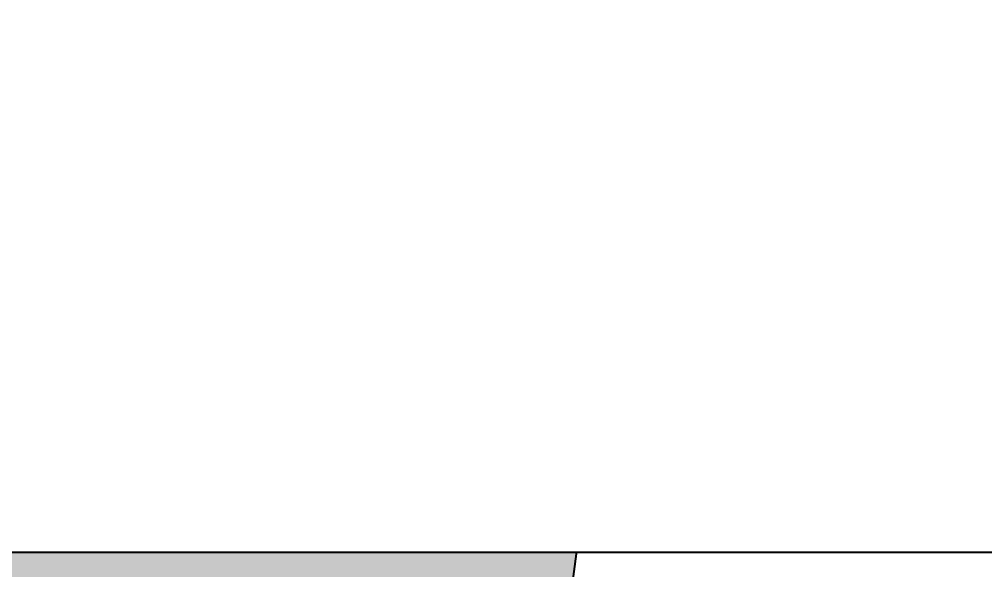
# Model space of a CAD drawing. Header units: millimetres. Extents: x -179928 to 528275, y -469666 to 511935.
# Drawn here: x 73989 to 74542, y 100177 to 100492 of the extents above; entities that cross this region are included whole.
import ezdxf

# ---------------------------------------------------------------- set-up
doc = ezdxf.new("R2010")
doc.units = ezdxf.units.MM
doc.linetypes.add('DASHED', pattern=[0.75, 0.5, -0.25])
for name, color, linetype in [('ad-Elevation 10', 8, 'Continuous'), ('ad-Furniture', 8, 'Continuous'), ('ad-Lvl-Plinth', 30, 'Continuous')]:
    doc.layers.add(name, color=color, linetype=linetype)
doc.layers.add('ad-Landscape', color=94, linetype='Continuous', lineweight=35)
doc.styles.add('Sections_The woods Site plan_Entrances$0$Standard', font='arial.ttf')

# ---------------------------------------------------------------- blocks, each defined once
blk = doc.blocks.new('A$C279134A6')
at = {"layer": 'ad-Landscape', "linetype": 'Continuous'}
for p, q in [((637.1, 613.6), (707.2, 661.5)), ((657.8, 621.5), (724.7, 637.3)), ((542.7, 463.8), (637.1, 613.6)), ((734.7, 473.8), (789.5, 447))]:
    blk.add_line(p, q, dxfattribs=at)
for points in [[(580.6, 737.3), (583.7, 736)], [(582.7, 739.3), (583.7, 736)], [(631.1, 722.3), (630.3, 721.1), (629.7, 720.1), (629.2, 719.2), (628.8, 718.5), (628.6, 717.8), (628.4, 717.3), (628.4, 716.8), (628.4, 716.3), (628.4, 715.9), (628.5, 715.4), (628.6, 715), (628.8, 714.5), (629.1, 714.1), (629.5, 713.6), (630, 713.2), (630.6, 712.7), (631.3, 712.1), (632.3, 711.6), (633.4, 710.9), (634.9, 710.2), (636.7, 709.4), (638.8, 708.4), (641.4, 707.3), (644.5, 706)], [(631.1, 722.3), (631.7, 722.4), (632.2, 722.5), (632.7, 722.6), (633.2, 722.7), (633.7, 722.8), (634.2, 722.9), (634.7, 722.9), (635.2, 722.9), (635.6, 722.8), (636, 722.7), (636.5, 722.6), (636.9, 722.4), (637.4, 722.1), (637.8, 721.7), (638.3, 721.1), (638.7, 720.5), (639.2, 719.7), (639.8, 718.8), (640.4, 717.6), (641, 716.1), (641.7, 714.2), (642.5, 712), (643.4, 709.3), (644.5, 706)], [(679.4, 672.6), (678.6, 671.4), (677.9, 670.4), (677.4, 669.5), (677.1, 668.8), (676.8, 668.2), (676.7, 667.6), (676.6, 667.1), (676.6, 666.6), (676.6, 666.2), (676.7, 665.7), (676.9, 665.3), (677.1, 664.9), (677.4, 664.4), (677.7, 664), (678.2, 663.5), (678.9, 663), (679.6, 662.5), (680.5, 661.9), (681.7, 661.2), (683.1, 660.5), (684.9, 659.7), (687.1, 658.7), (689.7, 657.6), (692.7, 656.3)], [(679.4, 672.6), (679.9, 672.7), (680.5, 672.9), (681, 673), (681.5, 673.1), (682, 673.1), (682.5, 673.2), (682.9, 673.2), (683.4, 673.2), (683.9, 673.2), (684.3, 673.1), (684.7, 672.9), (685.2, 672.7), (685.6, 672.4), (686.1, 672), (686.5, 671.5), (687, 670.8), (687.5, 670.1), (688, 669.1), (688.6, 667.9), (689.2, 666.4), (690, 664.6), (690.8, 662.3), (691.7, 659.6), (692.7, 656.3)], [(611.6, 603.6), (609.7, 604.4), (608.1, 605), (606.8, 605.4), (605.7, 605.7), (604.8, 605.8), (603.9, 605.9), (603.2, 605.8), (602.6, 605.7), (602, 605.5), (601.4, 605.3), (600.8, 605), (600.3, 604.6), (599.7, 604.1), (599.2, 603.4), (598.7, 602.6), (598.2, 601.6), (597.7, 600.4), (597.2, 599), (596.7, 597.2), (596.1, 595.2), (595.6, 592.7), (595, 589.7), (594.4, 586.2), (593.8, 582.1)], [(611.6, 603.6), (611.9, 602.9), (612.2, 602.2), (612.5, 601.5), (612.8, 600.8), (613.1, 600.2), (613.3, 599.5), (613.5, 598.9), (613.6, 598.2), (613.6, 597.6), (613.6, 597), (613.6, 596.3), (613.4, 595.7), (613.1, 595), (612.6, 594.2), (612.1, 593.5), (611.3, 592.6), (610.4, 591.7), (609.3, 590.7), (607.8, 589.6), (606, 588.4), (603.7, 587.1), (601, 585.6), (597.7, 584), (593.8, 582.1)], [(736.1, 602.3), (735.3, 601.1), (734.6, 600.1), (734.1, 599.2), (733.8, 598.5), (733.5, 597.8), (733.4, 597.3), (733.3, 596.8), (733.3, 596.3), (733.3, 595.9), (733.4, 595.4), (733.5, 595), (733.8, 594.5), (734, 594.1), (734.4, 593.6), (734.9, 593.2), (735.5, 592.7), (736.3, 592.1), (737.2, 591.6), (738.4, 590.9), (739.8, 590.2), (741.6, 589.4), (743.8, 588.4), (746.4, 587.3), (749.4, 586)], [(736.1, 602.3), (736.6, 602.4), (737.2, 602.5), (737.7, 602.6), (738.2, 602.7), (738.7, 602.8), (739.2, 602.9), (739.6, 602.9), (740.1, 602.9), (740.6, 602.8), (741, 602.7), (741.4, 602.6), (741.9, 602.4), (742.3, 602.1), (742.8, 601.7), (743.2, 601.1), (743.7, 600.5), (744.2, 599.7), (744.7, 598.8), (745.3, 597.6), (745.9, 596.1), (746.7, 594.2), (747.5, 592), (748.4, 589.3), (749.4, 586)], [(566.2, 448.7), (584.9, 486), (602, 515.2), (616.5, 537.4), (627.6, 553.6), (634.3, 564.6), (635.6, 571.5), (630.7, 575.1), (618.6, 576.5)], [(708.7, 552.6), (706.8, 553.4), (705.2, 554), (703.9, 554.4), (702.8, 554.7), (701.9, 554.9), (701, 554.9), (700.3, 554.8), (699.7, 554.7), (699.1, 554.6), (698.5, 554.3), (697.9, 554), (697.4, 553.6), (696.8, 553.1), (696.3, 552.4), (695.8, 551.6), (695.3, 550.6), (694.8, 549.4), (694.3, 548), (693.8, 546.3), (693.2, 544.2), (692.7, 541.7), (692.1, 538.7), (691.5, 535.2), (690.9, 531.2)], [(708.7, 552.6), (709, 551.9), (709.3, 551.2), (709.6, 550.5), (709.9, 549.9), (710.2, 549.2), (710.4, 548.5), (710.5, 547.9), (710.7, 547.2), (710.7, 546.6), (710.7, 546), (710.6, 545.3), (710.5, 544.7), (710.2, 544), (709.7, 543.3), (709.2, 542.5), (708.4, 541.6), (707.5, 540.7), (706.4, 539.7), (704.9, 538.7), (703.1, 537.5), (700.8, 536.1), (698.1, 534.6), (694.8, 533), (690.9, 531.2)], [(776.6, 506.8), (775.8, 505.7), (775.2, 504.6), (774.7, 503.8), (774.3, 503), (774.1, 502.4), (773.9, 501.9), (773.9, 501.4), (773.8, 500.9), (773.9, 500.4), (773.9, 500), (774.1, 499.5), (774.3, 499.1), (774.6, 498.7), (775, 498.2), (775.5, 497.7), (776.1, 497.2), (776.8, 496.7), (777.8, 496.1), (778.9, 495.5), (780.4, 494.8), (782.1, 493.9), (784.3, 493), (786.9, 491.9), (789.9, 490.6)], [(776.6, 506.8), (777.2, 507), (777.7, 507.1), (778.2, 507.2), (778.7, 507.3), (779.2, 507.4), (779.7, 507.4), (780.2, 507.5), (780.6, 507.4), (781.1, 507.4), (781.5, 507.3), (782, 507.2), (782.4, 506.9), (782.8, 506.6), (783.3, 506.2), (783.7, 505.7), (784.2, 505.1), (784.7, 504.3), (785.3, 503.4), (785.8, 502.2), (786.5, 500.7), (787.2, 498.8), (788, 496.5), (788.9, 493.8), (789.9, 490.6)], [(734, 470.3), (732.1, 471.2), (730.5, 471.8), (729.2, 472.2), (728.1, 472.5), (727.2, 472.6), (726.3, 472.7), (725.6, 472.6), (725, 472.5), (724.4, 472.3), (723.8, 472.1), (723.2, 471.8), (722.7, 471.4), (722.1, 470.8), (721.6, 470.2), (721.1, 469.3), (720.6, 468.4), (720.1, 467.2), (719.6, 465.7), (719.1, 464), (718.5, 461.9), (718, 459.4), (717.4, 456.5), (716.8, 453), (716.2, 448.9)], [(734, 470.3), (734.3, 469.7), (734.6, 469), (734.9, 468.3), (735.2, 467.6), (735.5, 467), (735.7, 466.3), (735.8, 465.6), (736, 465), (736, 464.4), (736, 463.7), (736, 463.1), (735.8, 462.4), (735.5, 461.7), (735, 461), (734.5, 460.2), (733.7, 459.4), (732.8, 458.5), (731.7, 457.5), (730.2, 456.4), (728.4, 455.2), (726.1, 453.9), (723.4, 452.4), (720.1, 450.8), (716.2, 448.9)], [(566.2, 448.7), (547.1, 430.5), (523, 414.5), (539.8, 401.2), (587.4, 406.7), (583.8, 399.4), (477.4, 382.9), (453, 374.9), (462.2, 357.8), (561.8, 348.1), (554.4, 337.1), (431.6, 324.2), (433.4, 278.4), (444.4, 263.8), (497.6, 280.2), (493.9, 271.1), (462.7, 263.8), (470.1, 252.8), (492.1, 254.6), (490.3, 247.3), (449.9, 243.5)], [(669.9, 403.7), (668.1, 404.5), (666.5, 405.1), (665.2, 405.6), (664.1, 405.8), (663.1, 406), (662.3, 406), (661.6, 406), (661, 405.9), (660.3, 405.7), (659.8, 405.5), (659.2, 405.1), (658.6, 404.7), (658.1, 404.2), (657.6, 403.5), (657.1, 402.7), (656.6, 401.7), (656, 400.5), (655.5, 399.1), (655, 397.4), (654.5, 395.3), (653.9, 392.8), (653.4, 389.8), (652.8, 386.4), (652.2, 382.3)], [(669.9, 403.7), (670.3, 403), (670.6, 402.3), (670.9, 401.7), (671.2, 401), (671.4, 400.3), (671.6, 399.7), (671.8, 399), (671.9, 398.4), (672, 397.7), (672, 397.1), (671.9, 396.5), (671.7, 395.8), (671.4, 395.1), (671, 394.4), (670.4, 393.6), (669.7, 392.8), (668.8, 391.9), (667.6, 390.9), (666.2, 389.8), (664.4, 388.6), (662.1, 387.3), (659.4, 385.8), (656.1, 384.1), (652.2, 382.3)], [(793.6, 375.8), (792.8, 374.6), (792.1, 373.6), (791.6, 372.7), (791.3, 372), (791.1, 371.4), (790.9, 370.8), (790.8, 370.3), (790.8, 369.8), (790.9, 369.4), (790.9, 368.9), (791.1, 368.5), (791.3, 368.1), (791.6, 367.6), (792, 367.1), (792.5, 366.7), (793.1, 366.2), (793.8, 365.6), (794.8, 365.1), (795.9, 364.4), (797.4, 363.7), (799.1, 362.9), (801.3, 361.9), (803.9, 360.8), (806.9, 359.5)], [(793.6, 375.8), (794.1, 375.9), (794.7, 376), (795.2, 376.2), (795.7, 376.3), (796.2, 376.3), (796.7, 376.4), (797.2, 376.4), (797.6, 376.4), (798.1, 376.4), (798.5, 376.3), (799, 376.1), (799.4, 375.9), (799.8, 375.6), (800.3, 375.2), (800.7, 374.7), (801.2, 374), (801.7, 373.3), (802.2, 372.3), (802.8, 371.1), (803.5, 369.6), (804.2, 367.7), (805, 365.5), (805.9, 362.8), (806.9, 359.5)]]:
    blk.add_lwpolyline(points, dxfattribs=at)
for centre, radius, start, end in [((705.6, 739.9), 139.9, 167.0811, 227.7415), ((645.5, 738.6), 50.4, 158.5531, 230.17), ((732.5, 664.7), 124.4, 143.6853, 211.3784), ((635.7, 723.6), 59.2, 245.0444, 321.6546), ((648, 678.8), 110.4, 284.2876, 324.1159), ((708.3, 634.8), 67.9, 261.7576, 313.6802), ((653.7, 417.1), 155.4, 30.8041, 96.6856), ((935.3, 1480.2), 1021, 250.9443, 261.6517), ((536.2, 111.4), 338.7, 65.9092, 84.9132), ((1065.1, 665.7), 464.8, 211.6227, 231.1035), ((747.5, 707), 295.6, 254.6527, 277.9404), ((807.6, 460.4), 89, 216.6105, 255.0455)]:
    blk.add_arc(centre, radius, start, end, dxfattribs=at)
blk = doc.blocks.new('zw$DAD3')
at = {"true_color": 0x7f5f3f, "transparency": 33554610}
h = blk.add_hatch(dxfattribs=at)
h.set_pattern_fill('DOTS', color=37, scale=20, angle=360)
h.set_pattern_definition([(360, (-800139.518, 271344.397), (15.875, 31.75), [0, -31.75])])
h.paths.add_polyline_path([(450, -2530), (2915, -2530), (2915, -450), (450, -450)])
at = {"layer": 'ad-Elevation 10'}
blk.add_lwpolyline([(450, -2530), (2915, -2530), (2915, -450), (450, -450)], close=True, dxfattribs=at)
at = {"layer": 'ad-Elevation 10', "linetype": 'DASHED'}
for points in [[(0, -1936.67), (3365, -1936.67)], [(0, -2036.67), (3365, -2036.67)]]:
    blk.add_lwpolyline(points, dxfattribs=at)
at = {"layer": 'ad-Landscape', "xscale": -0.5272785422807036, "yscale": 0.5272785422807036, "zscale": 0.5272785422807036, "rotation": 180}
blk.add_blockref('A$C279134A6', (2275.27, -1690.68), dxfattribs=at)
blk = doc.blocks.new('1625_East Villa')
at = {"layer": 'ad-Furniture'}
blk.add_blockref('zw$DAD3', (3610, 8185), dxfattribs=at)
blk = doc.blocks.new("All Plot's Villa Plans")
at = {"ltscale": 5, "rotation": 352.4703876422526}
blk.add_blockref('1625_East Villa', (67049.87, 95065.94), dxfattribs=at)
blk = doc.blocks.new('zw$63CD')
at = {"layer": 'ad-Lvl-Plinth', "insert": (81809.65, 2028.84), "char_height": 1269.9849, "width": 5416.267, "attachment_point": 5, "style": 'Sections_The woods Site plan_Entrances$0$Standard', "bg_fill": 19, "box_fill_scale": 1.5, "bg_fill_color": 257, "bg_fill_transparency": 0}
blk.add_mtext('\\pxt4;498.96', dxfattribs=at)

msp = doc.modelspace()

# ---------------------------------------------------------------- block references
at = {"ltscale": 5}
msp.add_blockref("All Plot's Villa Plans", (0, 0), dxfattribs=at)

# ---------------------------------------------------------------- next in the draw order: block references
at = {"layer": 'ad-Lvl-Plinth', "ltscale": 5}
msp.add_blockref('zw$63CD', (-5982.94, 99418.55), dxfattribs=at)

doc.saveas('drawing.dxf')
